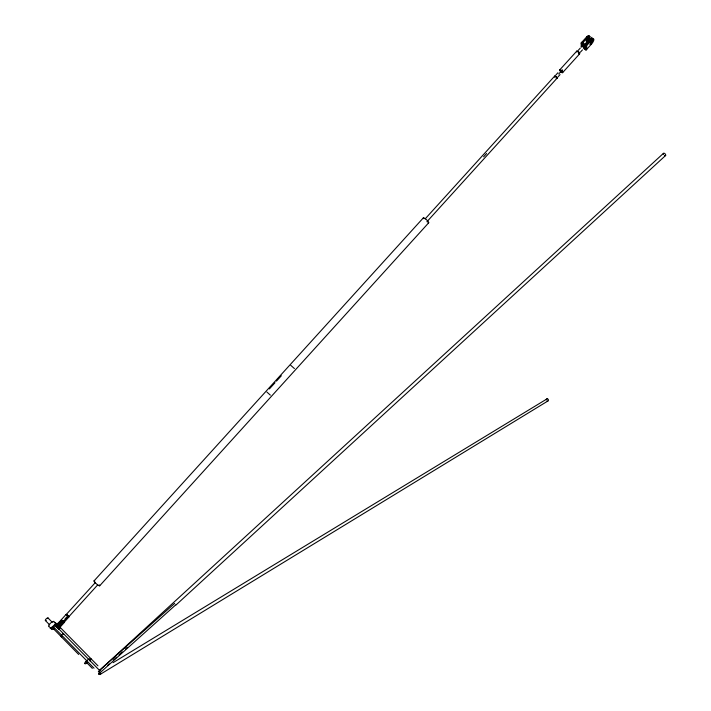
<?xml version="1.0" encoding="UTF-8"?>
<svg xmlns="http://www.w3.org/2000/svg" width="711" height="711" viewBox="0 0 711 711"><rect width="100%" height="100%" fill="white"/><g stroke="black" fill="none" stroke-linecap="round" stroke-linejoin="round"><path stroke-width="1.07" d="M55.094 626.204C54.987 625.191 52.267 627.706 53.663 627.68M99.113 671.46L99.016 672.188A3.457 0.827 -88.5 0 0 98.945 673.468L98.953 673.939M56.844 626.8L56.676 627.226M61.973 622.329L63.457 620.685M64.95 619.041L67.936 615.744M560.597 71.847L562.081 70.193M583.695 46.331L591.899 37.283M589.792 44.349L590.69 43.353A3.777 1.173 -55.5 0 0 593.001 38.918A3.777 1.173 -55.5 0 0 590.619 39.665L585.055 45.797L585.162 49.459L585.9 48.641L586.762 49.263L586.664 45.602L581.882 42.189L581.927 43.567M99.673 585.802L428.697 222.801M583.455 48.241L586.024 50.081L591.561 43.975A3.777 1.173 -55.5 0 0 593.872 39.54A3.777 1.173 -55.5 0 0 591.49 40.287L585.926 46.419L581.136 43.007L586.699 36.874A3.768 1.182 -55.5 0 1 589.09 36.145L589.961 36.768M94.021 580.923L423.374 217.824M589.499 36.163A3.768 1.182 -55.5 0 0 587.57 37.496L582.007 43.629L582.105 46.606M269.416 388.908L275.006 382.74M276.472 381.123L281.343 375.764M56.533 624.578L61.528 619.663M559.744 69.891L576.799 51.085M58.506 628.871A1.538 0.515 -43.3 0 0 58.782 628.595L64.594 622.178L63.217 621.725L61.279 619.761L66.096 614.446L67.269 614.722M68.647 616.037L68.967 616.739L66.292 614.446L95.265 582.656M425.134 218.908L554.491 76.273M581.971 47.175L581.269 46.677L582.007 45.86M586.193 41.238L586.797 40.58A3.768 1.182 -55.5 0 0 589.09 36.145M555.78 75.117L557.931 72.744M578.212 50.383L580.363 48.01M56.027 626.773L61.857 620.348L62.897 620.579M584.664 44.5L587.659 41.194A3.768 1.182 -55.5 0 0 589.934 36.537M483.596 156.82L486.573 153.532M56.809 627.564L63.039 620.605M558.713 73.988L562.365 69.954M584.326 45.735L589.135 40.429M63.217 621.725L68.034 616.41L69.207 616.677L64.399 621.983L62.63 621.138M57.76 628.151L63.821 621.396M557.895 76.984L560.046 74.611M580.327 52.241L582.469 49.877M68.816 616.739L97.611 584.984M426.911 221.743L557.077 78.157M579.643 53.849L562.588 72.664M663.354 153.434L99.54 670.393L54.392 624.454M107.583 665.416L109.218 663.914M113.307 660.163L116.577 657.168M119.03 654.911L122.301 651.916M125.571 648.912L127.207 647.41M176.044 604.963L665.647 155.451M98.945 673.761L175.813 604.794M99.424 670.446L174.657 603.381M99.94 674.543L547.666 401.137M98.865 671.3L100.758 670.144M113.067 662.67L547.132 398.818M66.425 614.375L67.056 614.668M50.73 627.769A3.715 1.253 -43.2 0 1 50.063 627.831L51.77 628.408M54.116 628.88L54.578 628.968M50.063 627.831L51.014 628.017M290.799 365.365L294.416 368.574M586.699 36.874L587.57 37.496M587.668 37.719L588.539 38.332A1.484 0.462 -55.5 0 1 587.953 39.674A1.484 0.462 -55.5 0 1 586.975 40.589M586.726 38.003L587.597 38.625M586.762 39.461L587.633 40.074M586.797 40.58L587.659 41.194M590.69 43.353L591.561 43.975M585.873 39.789L586.691 40.367A1.484 0.462 -55.5 0 1 587.268 39.025A1.484 0.462 -55.5 0 1 588.255 38.11M584.007 47.29L584.762 47.833M584.949 47.966L585.517 48.375M266.883 392.037L270.322 395.12M55.12 623.796A3.715 1.253 -43.2 0 0 55.165 622.578L59.137 625.956M60.035 626.755L60.337 627.013A1.831 0.613 -43.3 0 1 60.026 628.071A1.831 0.613 -43.3 0 1 58.613 629.359M66.096 614.446L68.034 616.41M58.044 625.236L97.967 665.825M55.165 622.578L55.458 622.88A3.715 1.253 -43.2 0 1 55.502 623.876M57.04 626.826L57.227 627.022A1.529 0.515 -43.3 0 1 56.818 627.422M57.947 627.813L58.773 628.595M47.984 617.939L52.258 622.285M55.84 626.578L55.982 626.729A3.715 1.253 -43.2 0 0 55.778 624.267A3.715 1.253 -43.2 0 0 51.512 628.248A3.715 1.253 -43.2 0 0 53.778 628.746M54.036 627.449L94.039 668.198M45.424 620.57L49.699 624.925M51.832 627.102L78.663 654.449M85.542 661.461L92.341 668.393M581.136 43.007L581.269 46.677M582.753 42.811L582.824 45.104M581.936 43.798L581.953 44.26M585.793 44.98L585.811 45.442M585.82 45.904L586.024 50.081M62.07 636.514A1.866 0.658 -53.9 0 1 61.235 636.061A1.866 0.658 -53.9 0 1 62.826 633.874A1.866 0.658 -53.9 0 1 63.519 634.532M546.359 399.955A1.226 0.978 57.9 0 1 547.354 398.835A1.226 0.978 57.9 0 1 548.448 400.32A1.226 0.978 57.9 0 1 547.159 401.04M98.331 671.513A1.804 0.933 59.7 0 1 100.429 672.882A1.804 0.933 59.7 0 1 99.496 674.366M98.9 674.499A1.973 0.471 -88.5 0 1 98.873 674.001M46.242 620.383A1.849 0.64 -43.1 0 1 45.38 619.948A1.849 0.64 -43.1 0 1 47.264 618.072A1.849 0.64 -43.1 0 1 47.992 618.65M663.479 154.411A1.555 0.835 47.8 0 1 664.074 153.194A1.555 0.835 47.8 0 1 665.7 154.971A1.555 0.835 47.8 0 1 664.447 155.469M84.662 663.39A3.982 1.146 -38.2 0 1 89.248 658.955A3.982 1.146 -38.2 0 1 89.897 660.901M87.311 662.972A3.982 1.146 -38.2 0 1 84.911 663.763M50.828 628.115A3.715 1.253 -43.2 0 1 50.357 628.133M60.079 626.755A1.831 0.613 -43.3 0 1 58.72 628.8M49.494 626.72A3.706 1.262 -43.1 0 1 49.095 624.871A3.706 1.262 -43.1 0 1 52.721 621.618A3.706 1.262 -43.1 0 1 54.098 622.596M554.909 77.135A1.706 0.595 43.8 0 1 554.953 75.988A1.706 0.595 43.8 0 1 556.882 77.632A1.706 0.595 43.8 0 1 556.313 78.334M559.939 70.896A1.991 0.711 43.9 0 1 560.499 69.936A1.991 0.711 43.9 0 1 562.614 72.095A1.991 0.711 43.9 0 1 561.37 72.344M576.977 52.107A1.982 0.747 44 0 1 577.528 51.094A1.982 0.747 44 0 1 579.652 53.192A1.982 0.747 44 0 1 578.532 53.645M554.909 76.939A1.422 0.498 43.8 0 1 555.175 76.219A1.422 0.498 43.8 0 1 556.695 77.561A1.422 0.498 43.8 0 1 556.322 78.192M582.691 46.295A1.413 0.542 44.1 0 1 583.162 45.593A1.413 0.542 44.1 0 1 584.646 47.175A1.413 0.542 44.1 0 1 583.607 47.273M589.846 42.029A1.484 0.462 -55.5 0 1 590.752 40.669A1.484 0.462 -55.5 0 1 591.543 40.331M591.499 40.891A1.484 0.462 -55.5 0 1 590.503 42.411M587.65 37.603A1.484 0.462 -55.5 0 1 587.277 38.776A1.484 0.462 -55.5 0 1 586.255 39.896M586.015 39.061A1.484 0.462 -55.5 0 1 587.508 37.479M577.172 51.521A1.413 0.533 44 0 1 578.701 52.187A1.413 0.533 44 0 1 579.083 53.521M560.286 71.002A1.422 0.507 43.9 0 1 560.686 70.318A1.422 0.507 43.9 0 1 562.205 71.864A1.422 0.507 43.9 0 1 561.308 72.042M99.229 584.86A3.733 0.64 41 0 1 98.571 585.455A3.733 0.64 41 0 1 94.687 582.14A3.733 0.64 41 0 1 94.847 581.109M423.596 218.65A3.644 0.738 42.9 0 1 424.6 218.233A3.644 0.738 42.9 0 1 428.191 221.565A3.644 0.738 42.9 0 1 427.889 222.632M591.401 42.998A1.484 0.462 -55.5 0 0 592.379 40.918A1.484 0.462 -55.5 0 0 590.788 42.482A1.484 0.462 -55.5 0 0 591.401 42.998"/></g></svg>
